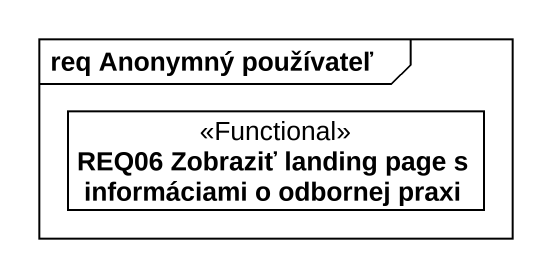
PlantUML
@startuml
mainframe req Anonymný používateľ
hide circle
hide empty members
class "REQ06 Zobraziť landing page s informáciami o odbornej praxi" as REQ06_Zobraziť_landing_page <<Functional>>
@enduml
